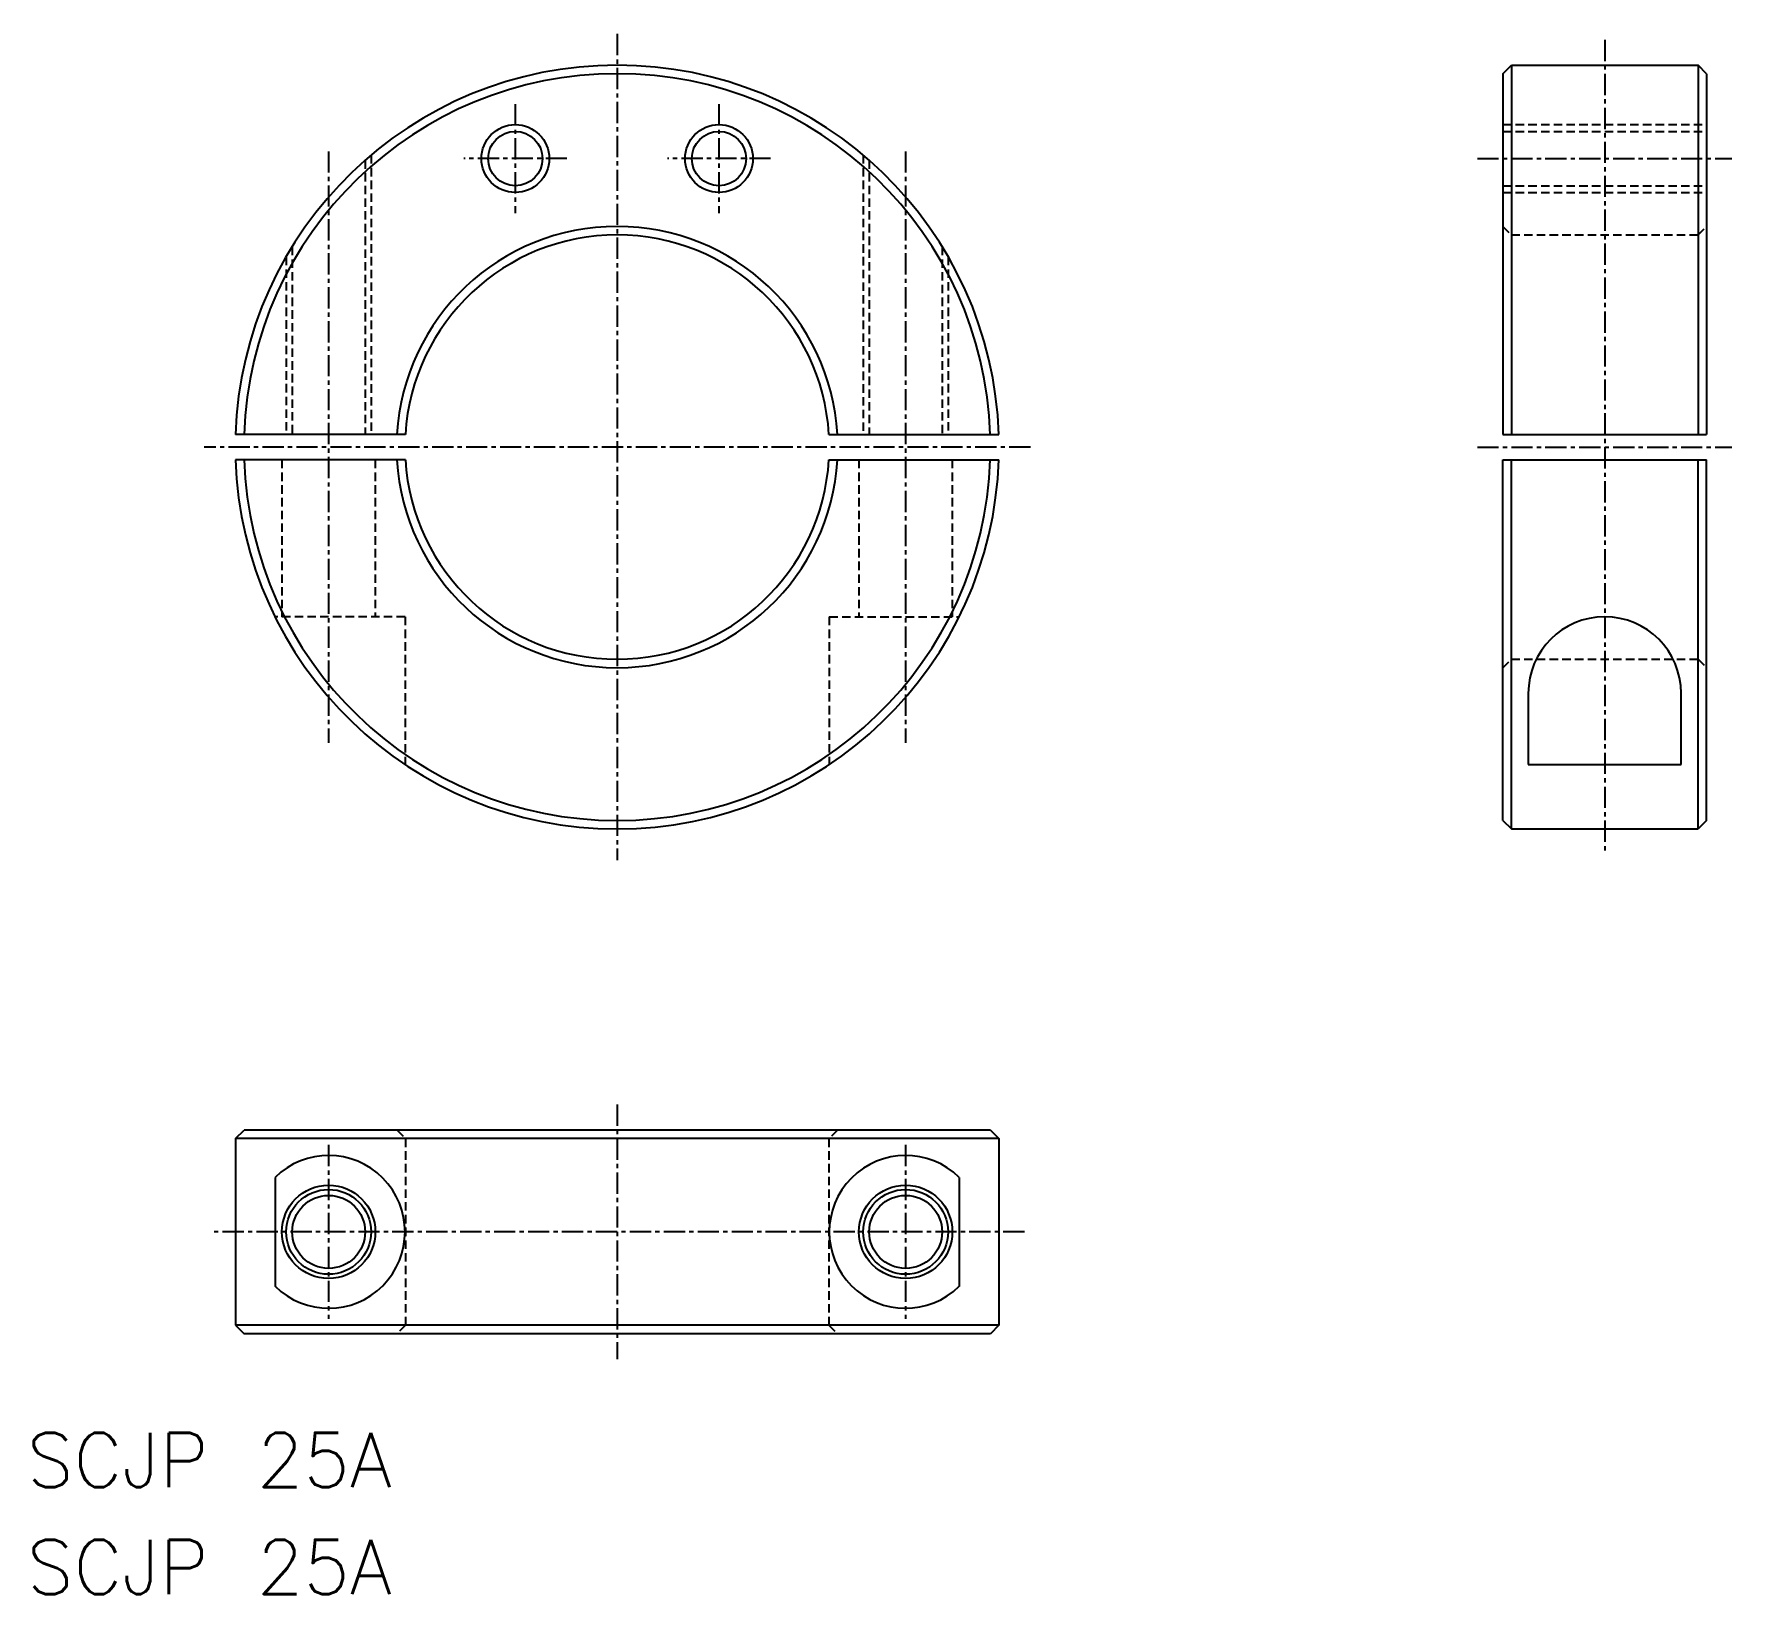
# Model space of a CAD drawing. Extents: x 299 to 399, y -906 to -814.
import ezdxf

# ---------------------------------------------------------------- set-up
doc = ezdxf.new("R2010")
doc.units = 0
doc.linetypes.add('CENTER', pattern=[2, 1.25, -0.25, 0.25, -0.25])
doc.linetypes.add('DASHED', pattern=[0.75, 0.5, -0.25])
doc.layers.get('0').update_dxf_attribs({"linetype": 'CONTINUOUS'})
doc.layers.add('CENTER', color=1, linetype='CENTER')
doc.styles.get("Standard").update_dxf_attribs({"font": 'txt.shx', "bigfont": 'bigfont.shx'})

msp = doc.modelspace()

# ---------------------------------------------------------------- linework, layer by layer
at = {"color": 7, "linetype": 'CONTINUOUS'}
for p, q in [((385.36, -816.09), (385.86, -815.59)), ((385.36, -816.09), (385.36, -837.34)), ((385.86, -815.59), (385.86, -837.34)), ((385.86, -815.59), (396.86, -815.59)), ((396.86, -815.59), (396.86, -837.34)), ((397.36, -816.09), (396.86, -815.59)), ((397.36, -816.09), (397.36, -837.34)), ((320.7, -837.34), (310.69, -837.34)), ((345.65, -837.34), (355.66, -837.34)), ((385.36, -837.34), (397.36, -837.34)), ((320.7, -838.84), (310.69, -838.84)), ((345.65, -838.84), (355.66, -838.84)), ((385.36, -838.84), (397.36, -838.84)), ((385.36, -860.09), (385.36, -838.84)), ((385.86, -860.59), (385.86, -838.84)), ((396.86, -860.59), (396.86, -838.84)), ((397.36, -860.09), (397.36, -838.84)), ((386.86, -852.59), (386.86, -856.8)), ((395.86, -856.8), (395.86, -852.59)), ((386.86, -856.8), (395.86, -856.8)), ((385.36, -860.09), (385.86, -860.59)), ((397.36, -860.09), (396.86, -860.59)), ((385.86, -860.59), (396.86, -860.59)), ((310.69, -878.83), (311.19, -878.33)), ((355.16, -878.33), (311.19, -878.33)), ((355.16, -878.33), (355.66, -878.83)), ((355.66, -878.83), (310.69, -878.83)), ((310.69, -878.83), (310.69, -889.83)), ((355.66, -878.83), (355.66, -889.83)), ((313.02, -881.13), (313.02, -887.54)), ((353.33, -881.13), (353.33, -887.54)), ((355.66, -889.83), (310.69, -889.83)), ((310.69, -889.83), (311.19, -890.33)), ((355.16, -890.33), (311.19, -890.33)), ((333.17, -889.83), (333.17, -889.83)), ((355.66, -889.83), (355.16, -890.33))]:
    msp.add_line(p, q, dxfattribs=at)
at = {"color": 3, "linetype": 'DASHED'}
for p, q in [((385.36, -819.09), (397.36, -819.09)), ((385.36, -819.49), (397.36, -819.49)), ((318.32, -821.19), (318.32, -837.34)), ((318.67, -820.89), (318.67, -837.34)), ((347.67, -820.89), (347.67, -837.34)), ((348.02, -821.19), (348.02, -837.34)), ((385.36, -822.69), (397.36, -822.69)), ((385.36, -823.09), (397.36, -823.09)), ((385.36, -825.09), (385.86, -825.59)), ((396.86, -825.59), (397.36, -825.09)), ((314.02, -826.28), (314.02, -837.34)), ((352.32, -826.28), (352.32, -837.34)), ((385.86, -825.59), (396.86, -825.59)), ((313.67, -826.87), (313.67, -837.34)), ((352.67, -826.87), (352.67, -837.34)), ((313.42, -838.84), (313.42, -848.09)), ((318.92, -838.84), (318.92, -848.09)), ((347.42, -838.84), (347.42, -848.09)), ((352.92, -838.84), (352.92, -848.09)), ((320.67, -848.09), (313.02, -848.09)), ((320.67, -848.09), (320.67, -856.8)), ((345.67, -848.09), (345.67, -856.8)), ((345.67, -848.09), (353.33, -848.09)), ((385.36, -851.09), (385.86, -850.59)), ((385.86, -850.59), (396.86, -850.59)), ((385.86, -850.59), (396.86, -850.59)), ((396.86, -850.59), (397.36, -851.09)), ((320.2, -878.33), (320.7, -878.83)), ((346.15, -878.33), (345.65, -878.83)), ((320.7, -878.83), (320.7, -889.83)), ((345.65, -878.83), (345.65, -889.83)), ((320.7, -889.83), (320.2, -890.33)), ((345.65, -889.83), (346.15, -890.33))]:
    msp.add_line(p, q, dxfattribs=at)
at = {"color": 3, "linetype": 'CONTINUOUS'}
for centre, radius in [((327.17, -821.09), 2), ((339.17, -821.09), 2), ((316.17, -884.33), 2.5), ((350.17, -884.33), 2.5)]:
    msp.add_circle(centre, radius, dxfattribs=at)
at = {"color": 7, "linetype": 'CONTINUOUS'}
for centre, radius in [((327.17, -821.09), 1.6), ((339.17, -821.09), 1.6), ((316.17, -884.33), 2.75), ((316.17, -884.33), 2.15), ((350.17, -884.33), 2.75), ((350.17, -884.33), 2.15)]:
    msp.add_circle(centre, radius, dxfattribs=at)
for centre, radius, start, end in [((333.17, -838.09), 22.5, 1.9102, 178.0898), ((333.17, -838.09), 22, 1.9536, 178.0463), ((333.17, -838.09), 13, 3.3074, 176.6926), ((333.17, -838.09), 12.5, 3.4398, 176.5602), ((333.17, -838.09), 22.5, 181.9102, 358.0898), ((333.17, -838.09), 22, 181.9536, 358.0464), ((333.17, -838.09), 13, 183.3074, 356.6926), ((333.17, -838.09), 12.5, 183.4398, 356.5602), ((391.36, -852.59), 4.5, 0, 180), ((316.17, -884.33), 4.5, 225.4723, 134.5277), ((350.17, -884.33), 4.5, 45.4723, 314.5277)]:
    msp.add_arc(centre, radius, start, end, dxfattribs=at)
at = {"layer": 'CENTER', "color": 1, "linetype": 'CENTER'}
for p, q in [((333.17, -813.75), (333.17, -862.43)), ((391.36, -814.1), (391.36, -862.09)), ((327.17, -817.89), (327.17, -824.3)), ((339.17, -817.89), (339.17, -824.3)), ((316.17, -820.67), (316.17, -855.51)), ((330.21, -821.09), (324.14, -821.09)), ((342.21, -821.09), (336.14, -821.09)), ((350.17, -820.67), (350.17, -855.51)), ((383.86, -821.09), (398.86, -821.09)), ((357.52, -838.09), (308.83, -838.09)), ((383.86, -838.09), (398.86, -838.09)), ((333.17, -876.83), (333.17, -891.83)), ((316.17, -879.21), (316.17, -889.46)), ((350.17, -879.21), (350.17, -889.46)), ((357.17, -884.33), (309.17, -884.33))]:
    msp.add_line(p, q, dxfattribs=at)

# ---------------------------------------------------------------- texts
at = {"color": 7, "linetype": 'CONTINUOUS'}
for p in [(298.39, -899.37), (298.39, -905.67)]:
    msp.add_text('SCJP 25A', height=3.2, dxfattribs=at).set_placement(p)

doc.saveas('drawing.dxf')
